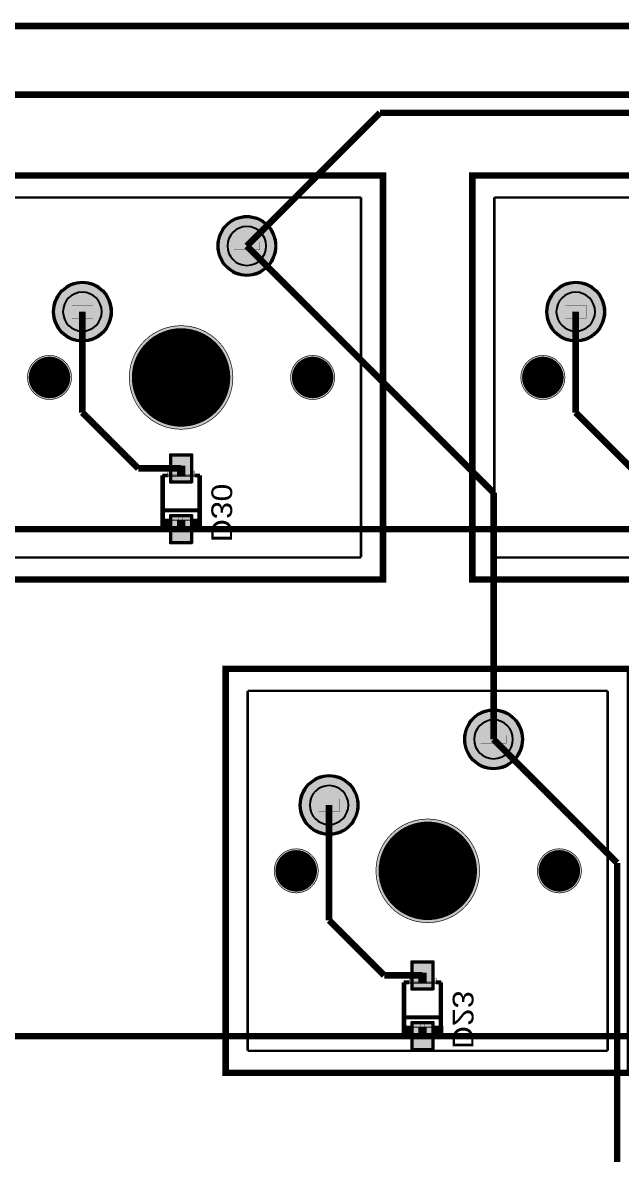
# Model space of a CAD drawing. Header units: millimetres. Extents: x 0 to 146, y -7 to 103.
# Drawn here: x 26.48 to 49.59, y 59.8 to 103.49 of the extents above; entities that cross this region are included whole.
import ezdxf
from ezdxf.enums import TextEntityAlignment as Align

# ---------------------------------------------------------------- set-up
doc = ezdxf.new("R2010")
doc.units = ezdxf.units.MM
doc.header["$MEASUREMENT"] = 0
for name, color, linetype, true_color in [('Board-Outline-Layer', 7, 'Continuous', 0xff00ff), ('Bottom-Layer', 7, 'Continuous', 0x0000ff), ('Bottom-Paste-Mask-Layer', 7, 'Continuous', 0x800000), ('Bottom-Silkscreen-Layer', 7, 'Continuous', 0x66cc33), ('Bottom-Solder-Mask-Layer', 7, 'Continuous', 0xaa00ff), ('Component-Marking-Layer', 7, 'Continuous', 0x66ffcc), ('Component-Shape-Layer', 7, 'Continuous', 0x00cccc), ('Document-Layer', 7, 'Continuous', 0xffffff), ('Hole-Layer', 7, 'Continuous', 0x222222), ('Multi-Layer', 7, 'Continuous', 0xc0c0c0), ('Pin-Floating-Layer', 7, 'Continuous', 0xff99ff), ('Pin-Soldering-Layer', 7, 'Continuous', 0xcc9999), ('Top-Layer', 7, 'Continuous', 0xff0000), ('Top-Paste-Mask-Layer', 7, 'Continuous', 0x808080), ('Top-Silkscreen-Layer', 7, 'Continuous', 0xffcc00), ('Top-Solder-Mask-Layer', 7, 'Continuous', 0x800080)]:
    doc.layers.add(name, color=color, linetype=linetype, true_color=true_color)
doc.styles.get("Standard").update_dxf_attribs({"font": 'arial.ttf'})

msp = doc.modelspace()

# ---------------------------------------------------------------- hatches: boundary and pattern name
at = {"layer": 'Bottom-Layer'}
for points in [[(34.033, 94.873, 1), (36.233, 94.873, 1)], [(27.683, 92.333, 1), (29.883, 92.333, 1)], [(46.731, 92.333, 1), (48.931, 92.333, 1)], [(32.968, 85.78), (32.218, 85.78), (32.218, 86.78), (32.968, 86.78)], [(32.968, 83.435), (32.218, 83.435), (32.218, 84.435), (32.968, 84.435)], [(43.558, 75.823, 1), (45.758, 75.823, 1)], [(37.208, 73.283, 1), (39.408, 73.283, 1)], [(42.285, 66.205), (41.535, 66.205), (41.535, 67.205), (42.285, 67.205)], [(42.285, 63.86), (41.535, 63.86), (41.535, 64.86), (42.285, 64.86)]]:
    msp.add_hatch(color=256, dxfattribs=at).paths.add_polyline_path(points)
at = {"layer": 'Bottom-Paste-Mask-Layer'}
for points in [[(34.033, 94.873, 1), (36.233, 94.873, 1)], [(27.683, 92.333, 1), (29.883, 92.333, 1)], [(46.731, 92.333, 1), (48.931, 92.333, 1)], [(32.968, 85.78), (32.218, 85.78), (32.218, 86.78), (32.968, 86.78)], [(32.968, 83.435), (32.218, 83.435), (32.218, 84.435), (32.968, 84.435)], [(43.558, 75.823, 1), (45.758, 75.823, 1)], [(37.208, 73.283, 1), (39.408, 73.283, 1)], [(42.285, 66.205), (41.535, 66.205), (41.535, 67.205), (42.285, 67.205)], [(42.285, 63.86), (41.535, 63.86), (41.535, 64.86), (42.285, 64.86)]]:
    msp.add_hatch(color=256, dxfattribs=at).paths.add_polyline_path(points)
at = {"layer": 'Bottom-Silkscreen-Layer'}
for points in [[(31.79, 84.333), (32.143, 84.333), (32.143, 84.028), (31.79, 84.028)], [(31.79, 84.333), (32.143, 84.333), (32.143, 84.028), (31.79, 84.028)], [(33.395, 84.333), (33.395, 84.028), (33.043, 84.028), (33.043, 84.333)], [(33.395, 84.333), (33.395, 84.028), (33.043, 84.028), (33.043, 84.333)], [(41.108, 64.757), (41.46, 64.757), (41.46, 64.452), (41.108, 64.452)], [(41.108, 64.757), (41.46, 64.757), (41.46, 64.452), (41.108, 64.452)], [(42.712, 64.757), (42.712, 64.452), (42.36, 64.452), (42.36, 64.757)], [(42.712, 64.757), (42.712, 64.452), (42.36, 64.452), (42.36, 64.757)]]:
    msp.add_hatch(color=256, dxfattribs=at).paths.add_polyline_path(points)
at = {"layer": 'Bottom-Solder-Mask-Layer'}
for points in [[(33.983, 94.873, 1), (36.283, 94.873, 1)], [(27.633, 92.333, 1), (29.933, 92.333, 1)], [(46.681, 92.333, 1), (48.981, 92.333, 1)], [(33.018, 85.729), (32.167, 85.729), (32.167, 86.831), (33.018, 86.831)], [(33.018, 83.384), (32.167, 83.384), (32.167, 84.486), (33.018, 84.486)], [(43.508, 75.823, 1), (45.808, 75.823, 1)], [(37.158, 73.283, 1), (39.458, 73.283, 1)], [(42.336, 66.154), (41.484, 66.154), (41.484, 67.256), (42.336, 67.256)], [(42.336, 63.809), (41.484, 63.809), (41.484, 64.91), (42.336, 64.91)]]:
    msp.add_hatch(color=256, dxfattribs=at).paths.add_polyline_path(points)
at = {"layer": 'Component-Marking-Layer'}
for points in [[(31.883, 83.883, 1), (32.003, 83.883, 1)], [(31.883, 83.883, 1), (32.003, 83.883, 1)], [(43.781, 81.993, 1), (43.901, 81.993, 1)], [(43.781, 81.993, 1), (43.901, 81.993, 1)], [(41.2, 64.307, 1), (41.32, 64.307, 1)], [(41.2, 64.307, 1), (41.32, 64.307, 1)], [(34.258, 62.943, 1), (34.378, 62.943, 1)], [(34.258, 62.943, 1), (34.378, 62.943, 1)]]:
    msp.add_hatch(color=256, dxfattribs=at).paths.add_polyline_path(points)
at = {"layer": 'Document-Layer'}
for points in [[(33.123, 86.191), (33.123, 86.035), (32.083, 86.035), (32.083, 86.191)], [(33.123, 86.191), (33.123, 86.035), (32.083, 86.035), (32.083, 86.191)], [(32.683, 86.423), (32.683, 85.799), (32.527, 85.799), (32.527, 86.423)], [(32.683, 86.423), (32.683, 85.799), (32.527, 85.799), (32.527, 86.423)], [(32.663, 83.883), (32.507, 83.883), (32.507, 84.507), (32.663, 84.507)], [(32.663, 83.883), (32.507, 83.883), (32.507, 84.507), (32.663, 84.507)], [(42.44, 66.615), (42.44, 66.459), (41.4, 66.459), (41.4, 66.615)], [(42.44, 66.615), (42.44, 66.459), (41.4, 66.459), (41.4, 66.615)], [(42, 66.847), (42, 66.223), (41.844, 66.223), (41.844, 66.847)], [(42, 66.847), (42, 66.223), (41.844, 66.223), (41.844, 66.847)], [(41.98, 64.307), (41.824, 64.307), (41.824, 64.931), (41.98, 64.931)], [(41.98, 64.307), (41.824, 64.307), (41.824, 64.931), (41.98, 64.931)]]:
    msp.add_hatch(color=256, dxfattribs=at).paths.add_polyline_path(points)
at = {"layer": 'Hole-Layer'}
for points in [[(34.383, 94.873, 1), (35.883, 94.873, 1)], [(28.033, 92.333, 1), (29.533, 92.333, 1)], [(47.081, 92.333, 1), (48.581, 92.333, 1)], [(43.908, 75.823, 1), (45.408, 75.823, 1)], [(37.558, 73.283, 1), (39.058, 73.283, 1)]]:
    msp.add_hatch(color=256, dxfattribs=at).paths.add_polyline_path(points)
at = {"layer": 'Multi-Layer'}
for points in [[(34.033, 94.873, 1), (36.233, 94.873, 1)], [(34.033, 94.873, 1), (36.233, 94.873, 1)], [(34.033, 94.873, 1), (36.233, 94.873, 1)], [(27.683, 92.333, 1), (29.883, 92.333, 1)], [(27.683, 92.333, 1), (29.883, 92.333, 1)], [(27.683, 92.333, 1), (29.883, 92.333, 1)], [(46.731, 92.333, 1), (48.931, 92.333, 1)], [(46.731, 92.333, 1), (48.931, 92.333, 1)], [(46.731, 92.333, 1), (48.931, 92.333, 1)], [(30.593, 89.793, 1), (34.593, 89.793, 1)], [(30.593, 89.793, 1), (34.593, 89.793, 1)], [(26.662, 89.793, 1), (28.363, 89.793, 1)], [(26.662, 89.793, 1), (28.363, 89.793, 1)], [(36.822, 89.793, 1), (38.523, 89.793, 1)], [(36.822, 89.793, 1), (38.523, 89.793, 1)], [(45.71, 89.793, 1), (47.412, 89.793, 1)], [(45.71, 89.793, 1), (47.412, 89.793, 1)], [(43.558, 75.823, 1), (45.758, 75.823, 1)], [(43.558, 75.823, 1), (45.758, 75.823, 1)], [(43.558, 75.823, 1), (45.758, 75.823, 1)], [(37.208, 73.283, 1), (39.408, 73.283, 1)], [(37.208, 73.283, 1), (39.408, 73.283, 1)], [(37.208, 73.283, 1), (39.408, 73.283, 1)], [(40.118, 70.743, 1), (44.118, 70.743, 1)], [(40.118, 70.743, 1), (44.118, 70.743, 1)], [(36.187, 70.743, 1), (37.889, 70.743, 1)], [(36.187, 70.743, 1), (37.889, 70.743, 1)], [(46.347, 70.743, 1), (48.049, 70.743, 1)], [(46.347, 70.743, 1), (48.049, 70.743, 1)]]:
    msp.add_hatch(color=256, dxfattribs=at).paths.add_polyline_path(points)
at = {"layer": 'Pin-Floating-Layer'}
for points in [[(32.752, 86.093), (32.752, 85.973), (32.432, 85.973), (32.432, 86.093)], [(32.752, 86.093), (32.752, 85.973), (32.432, 85.973), (32.432, 86.093)], [(32.752, 84.293), (32.752, 84.173), (32.432, 84.173), (32.432, 84.293)], [(32.752, 84.293), (32.752, 84.173), (32.432, 84.173), (32.432, 84.293)], [(42.07, 66.517), (42.07, 66.397), (41.75, 66.397), (41.75, 66.517)], [(42.07, 66.517), (42.07, 66.397), (41.75, 66.397), (41.75, 66.517)], [(42.07, 64.717), (42.07, 64.597), (41.75, 64.597), (41.75, 64.717)], [(42.07, 64.717), (42.07, 64.597), (41.75, 64.597), (41.75, 64.717)]]:
    msp.add_hatch(color=256, dxfattribs=at).paths.add_polyline_path(points)
at = {"layer": 'Pin-Soldering-Layer'}
for points in [[(34.633, 95.023), (35.633, 95.023), (35.633, 94.723), (34.633, 94.723)], [(34.633, 95.023), (35.633, 95.023), (35.633, 94.723), (34.633, 94.723)], [(28.383, 92.583), (29.183, 92.583), (29.183, 92.083), (28.383, 92.083)], [(28.383, 92.583), (29.183, 92.583), (29.183, 92.083), (28.383, 92.083)], [(47.431, 92.583), (48.231, 92.583), (48.231, 92.083), (47.431, 92.083)], [(47.431, 92.583), (48.231, 92.583), (48.231, 92.083), (47.431, 92.083)], [(32.752, 86.383), (32.752, 86.083), (32.432, 86.083), (32.432, 86.383)], [(32.752, 86.383), (32.752, 86.083), (32.432, 86.083), (32.432, 86.383)], [(32.752, 84.183), (32.752, 83.883), (32.432, 83.883), (32.432, 84.183)], [(32.752, 84.183), (32.752, 83.883), (32.432, 83.883), (32.432, 84.183)], [(44.158, 75.973), (45.158, 75.973), (45.158, 75.673), (44.158, 75.673)], [(44.158, 75.973), (45.158, 75.973), (45.158, 75.673), (44.158, 75.673)], [(37.908, 73.533), (38.708, 73.533), (38.708, 73.033), (37.908, 73.033)], [(37.908, 73.533), (38.708, 73.533), (38.708, 73.033), (37.908, 73.033)], [(42.07, 66.807), (42.07, 66.507), (41.75, 66.507), (41.75, 66.807)], [(42.07, 66.807), (42.07, 66.507), (41.75, 66.507), (41.75, 66.807)], [(42.07, 64.607), (42.07, 64.307), (41.75, 64.307), (41.75, 64.607)], [(42.07, 64.607), (42.07, 64.307), (41.75, 64.307), (41.75, 64.607)]]:
    msp.add_hatch(color=256, dxfattribs=at).paths.add_polyline_path(points)
at = {"layer": 'Top-Layer'}
for points in [[(34.033, 94.873, 1), (36.233, 94.873, 1)], [(27.683, 92.333, 1), (29.883, 92.333, 1)], [(46.731, 92.333, 1), (48.931, 92.333, 1)], [(43.558, 75.823, 1), (45.758, 75.823, 1)], [(37.208, 73.283, 1), (39.408, 73.283, 1)]]:
    msp.add_hatch(color=256, dxfattribs=at).paths.add_polyline_path(points)
at = {"layer": 'Top-Paste-Mask-Layer'}
for points in [[(34.033, 94.873, 1), (36.233, 94.873, 1)], [(27.683, 92.333, 1), (29.883, 92.333, 1)], [(46.731, 92.333, 1), (48.931, 92.333, 1)], [(43.558, 75.823, 1), (45.758, 75.823, 1)], [(37.208, 73.283, 1), (39.408, 73.283, 1)]]:
    msp.add_hatch(color=256, dxfattribs=at).paths.add_polyline_path(points)
at = {"layer": 'Top-Solder-Mask-Layer'}
for points in [[(33.983, 94.873, 1), (36.283, 94.873, 1)], [(27.633, 92.333, 1), (29.933, 92.333, 1)], [(46.681, 92.333, 1), (48.981, 92.333, 1)], [(43.508, 75.823, 1), (45.808, 75.823, 1)], [(37.158, 73.283, 1), (39.458, 73.283, 1)]]:
    msp.add_hatch(color=256, dxfattribs=at).paths.add_polyline_path(points)

# ---------------------------------------------------------------- linework, layer by layer
at = {"layer": 'Board-Outline-Layer', "const_width": 0.254}
msp.add_lwpolyline([(-0.032, 3.019), (-0.032, 100.367, -0.414), (2.968, 103.367), (143.181, 103.367), (143.181, 103.367, -0.414), (146.181, 100.367), (146.181, 100.367), (146.181, 3.019), (146.181, 3.019, -0.414), (143.181, 0.019), (143.181, 0.019), (2.968, 0.019, -0.414)], format="xyb", close=True, dxfattribs=at)
at = {"layer": 'Bottom-Layer'}
for points in [[(34.033, 94.873, 1), (36.233, 94.873, 1)], [(27.683, 92.333, 1), (29.883, 92.333, 1)], [(46.731, 92.333, 1), (48.931, 92.333, 1)], [(43.558, 75.823, 1), (45.758, 75.823, 1)], [(37.208, 73.283, 1), (39.408, 73.283, 1)]]:
    msp.add_lwpolyline(points, format="xyb", close=True, dxfattribs=at)
at = {"layer": 'Bottom-Layer', "const_width": 0.254}
for points in [[(28.783, 92.333), (28.783, 88.439)], [(47.831, 92.333), (47.831, 88.44)], [(28.783, 88.439), (30.941, 86.28)], [(47.831, 88.44), (49.991, 86.28)], [(30.941, 86.28), (32.593, 86.28)], [(13.542, 83.935), (32.593, 83.935)], [(32.593, 83.935), (51.643, 83.935)], [(38.308, 73.283), (38.308, 68.834)], [(38.308, 68.834), (40.437, 66.705)], [(40.437, 66.705), (41.91, 66.705)], [(18.542, 64.36), (41.91, 64.36)], [(41.91, 64.36), (61.012, 64.36)]]:
    msp.add_lwpolyline(points, dxfattribs=at)
at = {"layer": 'Bottom-Layer'}
for points in [[(32.968, 85.78), (32.218, 85.78), (32.218, 86.78), (32.968, 86.78)], [(32.968, 83.435), (32.218, 83.435), (32.218, 84.435), (32.968, 84.435)], [(42.285, 66.205), (41.535, 66.205), (41.535, 67.205), (42.285, 67.205)], [(42.285, 63.86), (41.535, 63.86), (41.535, 64.86), (42.285, 64.86)]]:
    msp.add_lwpolyline(points, close=True, dxfattribs=at)
at = {"layer": 'Bottom-Paste-Mask-Layer'}
for points in [[(34.033, 94.873, 1), (36.233, 94.873, 1)], [(27.683, 92.333, 1), (29.883, 92.333, 1)], [(46.731, 92.333, 1), (48.931, 92.333, 1)], [(43.558, 75.823, 1), (45.758, 75.823, 1)], [(37.208, 73.283, 1), (39.408, 73.283, 1)]]:
    msp.add_lwpolyline(points, format="xyb", close=True, dxfattribs=at)
for points in [[(32.968, 85.78), (32.218, 85.78), (32.218, 86.78), (32.968, 86.78)], [(32.968, 83.435), (32.218, 83.435), (32.218, 84.435), (32.968, 84.435)], [(42.285, 66.205), (41.535, 66.205), (41.535, 67.205), (42.285, 67.205)], [(42.285, 63.86), (41.535, 63.86), (41.535, 64.86), (42.285, 64.86)]]:
    msp.add_lwpolyline(points, close=True, dxfattribs=at)
at = {"layer": 'Bottom-Silkscreen-Layer', "const_width": 0.152}
for points in [[(31.866, 86.009), (32.073, 86.009)], [(31.866, 84.256), (31.866, 86.009)], [(31.866, 86.009), (32.073, 86.009)], [(31.866, 84.256), (31.866, 86.009)], [(33.319, 86.009), (33.123, 86.009)], [(33.319, 86.009), (33.123, 86.009)], [(33.319, 84.256), (33.319, 86.009)], [(33.319, 84.256), (33.319, 86.009)], [(33.319, 84.661), (31.866, 84.661)], [(33.319, 84.661), (31.866, 84.661)], [(41.184, 64.681), (41.184, 66.433)], [(41.184, 64.681), (41.184, 66.433)], [(41.184, 66.433), (41.39, 66.433)], [(41.184, 66.433), (41.39, 66.433)], [(42.636, 66.433), (42.44, 66.433)], [(42.636, 66.433), (42.44, 66.433)], [(42.636, 64.681), (42.636, 66.433)], [(42.636, 64.681), (42.636, 66.433)], [(42.636, 65.085), (41.184, 65.085)], [(42.636, 65.085), (41.184, 65.085)]]:
    msp.add_lwpolyline(points, dxfattribs=at)
at = {"layer": 'Bottom-Silkscreen-Layer', "const_width": 0.00508}
for points in [[(31.79, 84.333), (32.143, 84.333), (32.143, 84.028), (31.79, 84.028)], [(31.79, 84.333), (32.143, 84.333), (32.143, 84.028), (31.79, 84.028)], [(33.395, 84.333), (33.395, 84.028), (33.043, 84.028), (33.043, 84.333)], [(33.395, 84.333), (33.395, 84.028), (33.043, 84.028), (33.043, 84.333)], [(41.108, 64.757), (41.46, 64.757), (41.46, 64.452), (41.108, 64.452)], [(41.108, 64.757), (41.46, 64.757), (41.46, 64.452), (41.108, 64.452)], [(42.712, 64.757), (42.712, 64.452), (42.36, 64.452), (42.36, 64.757)], [(42.712, 64.757), (42.712, 64.452), (42.36, 64.452), (42.36, 64.757)]]:
    msp.add_lwpolyline(points, close=True, dxfattribs=at)
at = {"layer": 'Bottom-Solder-Mask-Layer'}
for points in [[(33.983, 94.873, 1), (36.283, 94.873), (36.283, 94.873, 1), (33.983, 94.873)], [(46.681, 92.333, 1), (48.981, 92.333), (48.981, 92.333, 1), (46.681, 92.333)], [(43.508, 75.823, 1), (45.808, 75.823), (45.808, 75.823, 1), (43.508, 75.823)], [(37.158, 73.283, 1), (39.458, 73.283), (39.458, 73.283, 1), (37.158, 73.283)]]:
    msp.add_lwpolyline(points, format="xyb", dxfattribs=at)
msp.add_lwpolyline([(27.633, 92.333, 1), (29.933, 92.333, 1)], format="xyb", close=True, dxfattribs=at)
for points in [[(33.018, 85.729), (32.167, 85.729), (32.167, 86.831), (33.018, 86.831)], [(33.018, 83.384), (32.167, 83.384), (32.167, 84.486), (33.018, 84.486)], [(42.336, 66.154), (41.484, 66.154), (41.484, 67.256), (42.336, 67.256)], [(42.336, 63.809), (41.484, 63.809), (41.484, 64.91), (42.336, 64.91)]]:
    msp.add_lwpolyline(points, close=True, dxfattribs=at)
at = {"layer": 'Component-Marking-Layer', "const_width": 0.00508}
for points in [[(31.883, 83.883, 1), (32.003, 83.883), (32.003, 83.883, 1), (31.883, 83.883)], [(31.883, 83.883, 1), (32.003, 83.883), (32.003, 83.883, 1), (31.883, 83.883)], [(43.781, 81.993, 1), (43.901, 81.993), (43.901, 81.993, 1), (43.781, 81.993)], [(43.781, 81.993, 1), (43.901, 81.993), (43.901, 81.993, 1), (43.781, 81.993)], [(41.2, 64.307, 1), (41.32, 64.307), (41.32, 64.307, 1), (41.2, 64.307)], [(41.2, 64.307, 1), (41.32, 64.307), (41.32, 64.307, 1), (41.2, 64.307)], [(34.258, 62.943, 1), (34.378, 62.943), (34.378, 62.943, 1), (34.258, 62.943)], [(34.258, 62.943, 1), (34.378, 62.943), (34.378, 62.943, 1), (34.258, 62.943)]]:
    msp.add_lwpolyline(points, format="xyb", dxfattribs=at)
at = {"layer": 'Component-Shape-Layer', "const_width": 0.0508}
for points in [[(24.793, 81.993), (24.793, 97.593), (40.393, 97.593), (40.393, 81.993)], [(24.793, 81.993), (24.793, 97.593), (40.393, 97.593), (40.393, 81.993)], [(43.841, 81.993), (43.841, 97.593), (59.441, 97.593), (59.441, 81.993)], [(43.841, 81.993), (43.841, 97.593), (59.441, 97.593), (59.441, 81.993)], [(33.243, 85.983), (33.243, 84.283), (31.943, 84.283), (31.943, 85.983)], [(33.243, 85.983), (33.243, 84.283), (31.943, 84.283), (31.943, 85.983)], [(34.318, 62.943), (34.318, 78.543), (49.918, 78.543), (49.918, 62.943)], [(34.318, 62.943), (34.318, 78.543), (49.918, 78.543), (49.918, 62.943)], [(42.56, 66.407), (42.56, 64.707), (41.26, 64.707), (41.26, 66.407)], [(42.56, 66.407), (42.56, 64.707), (41.26, 64.707), (41.26, 66.407)]]:
    msp.add_lwpolyline(points, close=True, dxfattribs=at)
at = {"layer": 'Document-Layer', "const_width": 0.1}
for points in [[(25.642, 96.743), (39.543, 96.743)], [(39.543, 96.743), (39.543, 82.843)], [(44.691, 96.743), (58.593, 96.743)], [(44.691, 82.843), (44.691, 96.743)], [(39.543, 82.843), (25.642, 82.843)], [(58.593, 82.843), (44.691, 82.843)], [(35.167, 77.693), (49.068, 77.693)], [(35.167, 63.793), (35.167, 77.693)], [(49.068, 77.693), (49.068, 63.793)], [(49.068, 63.793), (35.167, 63.793)]]:
    msp.add_lwpolyline(points, dxfattribs=at)
at = {"layer": 'Document-Layer'}
for points, const_width in [([(31.643, 89.793, 1), (33.543, 89.793, 1)], 1.9), ([(31.643, 89.793, 1), (33.543, 89.793, 1)], 1.9), ([(27.112, 89.793, 1), (27.913, 89.793, 1)], 0.8), ([(27.112, 89.793, 1), (27.913, 89.793, 1)], 0.8), ([(41.168, 70.743, 1), (43.068, 70.743, 1)], 1.9), ([(41.168, 70.743, 1), (43.068, 70.743, 1)], 1.9)]:
    msp.add_lwpolyline(points, format="xyb", close=True, dxfattribs=dict(at, const_width=const_width))
at = {"layer": 'Document-Layer', "const_width": 0.8}
for points in [[(37.273, 89.793, 1), (38.073, 89.793), (38.073, 89.793, 1), (37.273, 89.793)], [(37.273, 89.793, 1), (38.073, 89.793), (38.073, 89.793, 1), (37.273, 89.793)], [(46.161, 89.793, 1), (46.961, 89.793), (46.961, 89.793, 1), (46.161, 89.793)], [(46.161, 89.793, 1), (46.961, 89.793), (46.961, 89.793, 1), (46.161, 89.793)], [(36.638, 70.743, 1), (37.438, 70.743), (37.438, 70.743, 1), (36.638, 70.743)], [(36.638, 70.743, 1), (37.438, 70.743), (37.438, 70.743, 1), (36.638, 70.743)], [(46.798, 70.743, 1), (47.598, 70.743), (47.598, 70.743, 1), (46.798, 70.743)], [(46.798, 70.743, 1), (47.598, 70.743), (47.598, 70.743, 1), (46.798, 70.743)]]:
    msp.add_lwpolyline(points, format="xyb", dxfattribs=at)
at = {"layer": 'Document-Layer', "const_width": 0.00508}
for points in [[(33.123, 86.191), (33.123, 86.035), (32.083, 86.035), (32.083, 86.191)], [(33.123, 86.191), (33.123, 86.035), (32.083, 86.035), (32.083, 86.191)], [(32.683, 86.423), (32.683, 85.799), (32.527, 85.799), (32.527, 86.423)], [(32.683, 86.423), (32.683, 85.799), (32.527, 85.799), (32.527, 86.423)], [(32.663, 83.883), (32.507, 83.883), (32.507, 84.507), (32.663, 84.507)], [(32.663, 83.883), (32.507, 83.883), (32.507, 84.507), (32.663, 84.507)], [(42.44, 66.615), (42.44, 66.459), (41.4, 66.459), (41.4, 66.615)], [(42.44, 66.615), (42.44, 66.459), (41.4, 66.459), (41.4, 66.615)], [(42, 66.847), (42, 66.223), (41.844, 66.223), (41.844, 66.847)], [(42, 66.847), (42, 66.223), (41.844, 66.223), (41.844, 66.847)], [(41.98, 64.307), (41.824, 64.307), (41.824, 64.931), (41.98, 64.931)], [(41.98, 64.307), (41.824, 64.307), (41.824, 64.931), (41.98, 64.931)]]:
    msp.add_lwpolyline(points, close=True, dxfattribs=at)
at = {"layer": 'Hole-Layer'}
for points in [[(34.383, 94.873, 1), (35.883, 94.873), (35.883, 94.873, 1), (34.383, 94.873)], [(28.033, 92.333, 1), (29.533, 92.333), (29.533, 92.333, 1), (28.033, 92.333)], [(47.081, 92.333, 1), (48.581, 92.333), (48.581, 92.333, 1), (47.081, 92.333)], [(43.908, 75.823, 1), (45.408, 75.823), (45.408, 75.823, 1), (43.908, 75.823)], [(37.558, 73.283, 1), (39.058, 73.283), (39.058, 73.283, 1), (37.558, 73.283)]]:
    msp.add_lwpolyline(points, format="xyb", dxfattribs=at)
at = {"layer": 'Multi-Layer'}
for points in [[(34.033, 94.873, 1), (36.233, 94.873, 1)], [(34.033, 94.873, 1), (36.233, 94.873, 1)], [(34.033, 94.873, 1), (36.233, 94.873, 1)], [(27.683, 92.333, 1), (29.883, 92.333, 1)], [(27.683, 92.333, 1), (29.883, 92.333, 1)], [(27.683, 92.333, 1), (29.883, 92.333, 1)], [(46.731, 92.333, 1), (48.931, 92.333, 1)], [(46.731, 92.333, 1), (48.931, 92.333, 1)], [(46.731, 92.333, 1), (48.931, 92.333, 1)], [(43.558, 75.823, 1), (45.758, 75.823, 1)], [(43.558, 75.823, 1), (45.758, 75.823, 1)], [(43.558, 75.823, 1), (45.758, 75.823, 1)], [(37.208, 73.283, 1), (39.408, 73.283, 1)], [(37.208, 73.283, 1), (39.408, 73.283, 1)], [(37.208, 73.283, 1), (39.408, 73.283, 1)]]:
    msp.add_lwpolyline(points, format="xyb", close=True, dxfattribs=at)
at = {"layer": 'Multi-Layer', "const_width": 0.0254}
for points in [[(30.593, 89.793, 1), (34.593, 89.793), (34.593, 89.793, 1), (30.593, 89.793)], [(30.593, 89.793, 1), (34.593, 89.793), (34.593, 89.793, 1), (30.593, 89.793)], [(26.662, 89.793, 1), (28.363, 89.793), (28.363, 89.793, 1), (26.662, 89.793)], [(26.662, 89.793, 1), (28.363, 89.793), (28.363, 89.793, 1), (26.662, 89.793)], [(36.822, 89.793, 1), (38.523, 89.793), (38.523, 89.793, 1), (36.822, 89.793)], [(36.822, 89.793, 1), (38.523, 89.793), (38.523, 89.793, 1), (36.822, 89.793)], [(45.71, 89.793, 1), (47.412, 89.793), (47.412, 89.793, 1), (45.71, 89.793)], [(45.71, 89.793, 1), (47.412, 89.793), (47.412, 89.793, 1), (45.71, 89.793)], [(40.118, 70.743, 1), (44.118, 70.743), (44.118, 70.743, 1), (40.118, 70.743)], [(40.118, 70.743, 1), (44.118, 70.743), (44.118, 70.743, 1), (40.118, 70.743)], [(36.187, 70.743, 1), (37.889, 70.743), (37.889, 70.743, 1), (36.187, 70.743)], [(36.187, 70.743, 1), (37.889, 70.743), (37.889, 70.743, 1), (36.187, 70.743)], [(46.347, 70.743, 1), (48.049, 70.743), (48.049, 70.743, 1), (46.347, 70.743)], [(46.347, 70.743, 1), (48.049, 70.743), (48.049, 70.743, 1), (46.347, 70.743)]]:
    msp.add_lwpolyline(points, format="xyb", dxfattribs=at)
at = {"layer": 'Pin-Floating-Layer', "const_width": 0.00508}
for points in [[(32.752, 86.093), (32.752, 85.973), (32.432, 85.973), (32.432, 86.093)], [(32.752, 86.093), (32.752, 85.973), (32.432, 85.973), (32.432, 86.093)], [(32.752, 84.293), (32.752, 84.173), (32.432, 84.173), (32.432, 84.293)], [(32.752, 84.293), (32.752, 84.173), (32.432, 84.173), (32.432, 84.293)], [(42.07, 66.517), (42.07, 66.397), (41.75, 66.397), (41.75, 66.517)], [(42.07, 66.517), (42.07, 66.397), (41.75, 66.397), (41.75, 66.517)], [(42.07, 64.717), (42.07, 64.597), (41.75, 64.597), (41.75, 64.717)], [(42.07, 64.717), (42.07, 64.597), (41.75, 64.597), (41.75, 64.717)]]:
    msp.add_lwpolyline(points, close=True, dxfattribs=at)
at = {"layer": 'Pin-Soldering-Layer', "const_width": 0.00508}
for points in [[(34.633, 95.023), (35.633, 95.023), (35.633, 94.723), (34.633, 94.723)], [(34.633, 95.023), (35.633, 95.023), (35.633, 94.723), (34.633, 94.723)], [(28.383, 92.583), (29.183, 92.583), (29.183, 92.083), (28.383, 92.083)], [(28.383, 92.583), (29.183, 92.583), (29.183, 92.083), (28.383, 92.083)], [(47.431, 92.583), (48.231, 92.583), (48.231, 92.083), (47.431, 92.083)], [(47.431, 92.583), (48.231, 92.583), (48.231, 92.083), (47.431, 92.083)], [(32.752, 86.383), (32.752, 86.083), (32.432, 86.083), (32.432, 86.383)], [(32.752, 86.383), (32.752, 86.083), (32.432, 86.083), (32.432, 86.383)], [(32.752, 84.183), (32.752, 83.883), (32.432, 83.883), (32.432, 84.183)], [(32.752, 84.183), (32.752, 83.883), (32.432, 83.883), (32.432, 84.183)], [(44.158, 75.973), (45.158, 75.973), (45.158, 75.673), (44.158, 75.673)], [(44.158, 75.973), (45.158, 75.973), (45.158, 75.673), (44.158, 75.673)], [(37.908, 73.533), (38.708, 73.533), (38.708, 73.033), (37.908, 73.033)], [(37.908, 73.533), (38.708, 73.533), (38.708, 73.033), (37.908, 73.033)], [(42.07, 66.807), (42.07, 66.507), (41.75, 66.507), (41.75, 66.807)], [(42.07, 66.807), (42.07, 66.507), (41.75, 66.507), (41.75, 66.807)], [(42.07, 64.607), (42.07, 64.307), (41.75, 64.307), (41.75, 64.607)], [(42.07, 64.607), (42.07, 64.307), (41.75, 64.307), (41.75, 64.607)]]:
    msp.add_lwpolyline(points, close=True, dxfattribs=at)
at = {"layer": 'Top-Layer', "const_width": 0.254}
for points in [[(133.731, 100.711), (21.92, 100.711)], [(40.272, 100.013), (35.133, 94.873)], [(133.541, 100.013), (40.272, 100.013)], [(35.133, 94.873), (44.658, 85.348)], [(44.658, 85.348), (44.658, 75.823)], [(44.658, 75.823), (49.429, 71.052)], [(49.429, 71.052), (49.429, 56.766)]]:
    msp.add_lwpolyline(points, dxfattribs=at)
at = {"layer": 'Top-Layer'}
for points in [[(34.033, 94.873, 1), (36.233, 94.873, 1)], [(27.683, 92.333, 1), (29.883, 92.333, 1)], [(46.731, 92.333, 1), (48.931, 92.333, 1)], [(43.558, 75.823, 1), (45.758, 75.823, 1)], [(37.208, 73.283, 1), (39.408, 73.283, 1)]]:
    msp.add_lwpolyline(points, format="xyb", close=True, dxfattribs=at)
at = {"layer": 'Top-Paste-Mask-Layer'}
for points in [[(34.033, 94.873, 1), (36.233, 94.873, 1)], [(27.683, 92.333, 1), (29.883, 92.333, 1)], [(46.731, 92.333, 1), (48.931, 92.333, 1)], [(43.558, 75.823, 1), (45.758, 75.823, 1)], [(37.208, 73.283, 1), (39.408, 73.283, 1)]]:
    msp.add_lwpolyline(points, format="xyb", close=True, dxfattribs=at)
at = {"layer": 'Top-Silkscreen-Layer', "const_width": 0.254}
for points in [[(24.792, 97.593), (40.392, 97.593), (40.392, 81.993), (24.792, 81.993)], [(24.792, 97.593), (40.392, 97.593), (40.392, 81.993), (24.792, 81.993)], [(43.841, 97.593), (59.441, 97.593), (59.441, 81.993), (43.841, 81.993)], [(43.841, 97.593), (59.441, 97.593), (59.441, 81.993), (43.841, 81.993)], [(34.318, 78.543), (49.918, 78.543), (49.918, 62.943), (34.318, 62.943)], [(34.318, 78.543), (49.918, 78.543), (49.918, 62.943), (34.318, 62.943)]]:
    msp.add_lwpolyline(points, close=True, dxfattribs=at)
at = {"layer": 'Top-Solder-Mask-Layer'}
for points in [[(33.983, 94.873, 1), (36.283, 94.873), (36.283, 94.873, 1), (33.983, 94.873)], [(46.681, 92.333, 1), (48.981, 92.333), (48.981, 92.333, 1), (46.681, 92.333)], [(43.508, 75.823, 1), (45.808, 75.823), (45.808, 75.823, 1), (43.508, 75.823)], [(37.158, 73.283, 1), (39.458, 73.283), (39.458, 73.283, 1), (37.158, 73.283)]]:
    msp.add_lwpolyline(points, format="xyb", dxfattribs=at)
msp.add_lwpolyline([(27.633, 92.333, 1), (29.933, 92.333, 1)], format="xyb", close=True, dxfattribs=at)

# ---------------------------------------------------------------- texts
at = {"layer": 'Bottom-Silkscreen-Layer', "text_generation_flag": 2, "width": 1.1}
for s, p in [('D30', (33.524, 83.435)), ('D23', (42.842, 63.86))]:
    msp.add_text(s, height=0.8001, rotation=-450, dxfattribs=at).set_placement(p, align=Align.BOTTOM_LEFT)

doc.saveas('drawing.dxf')
